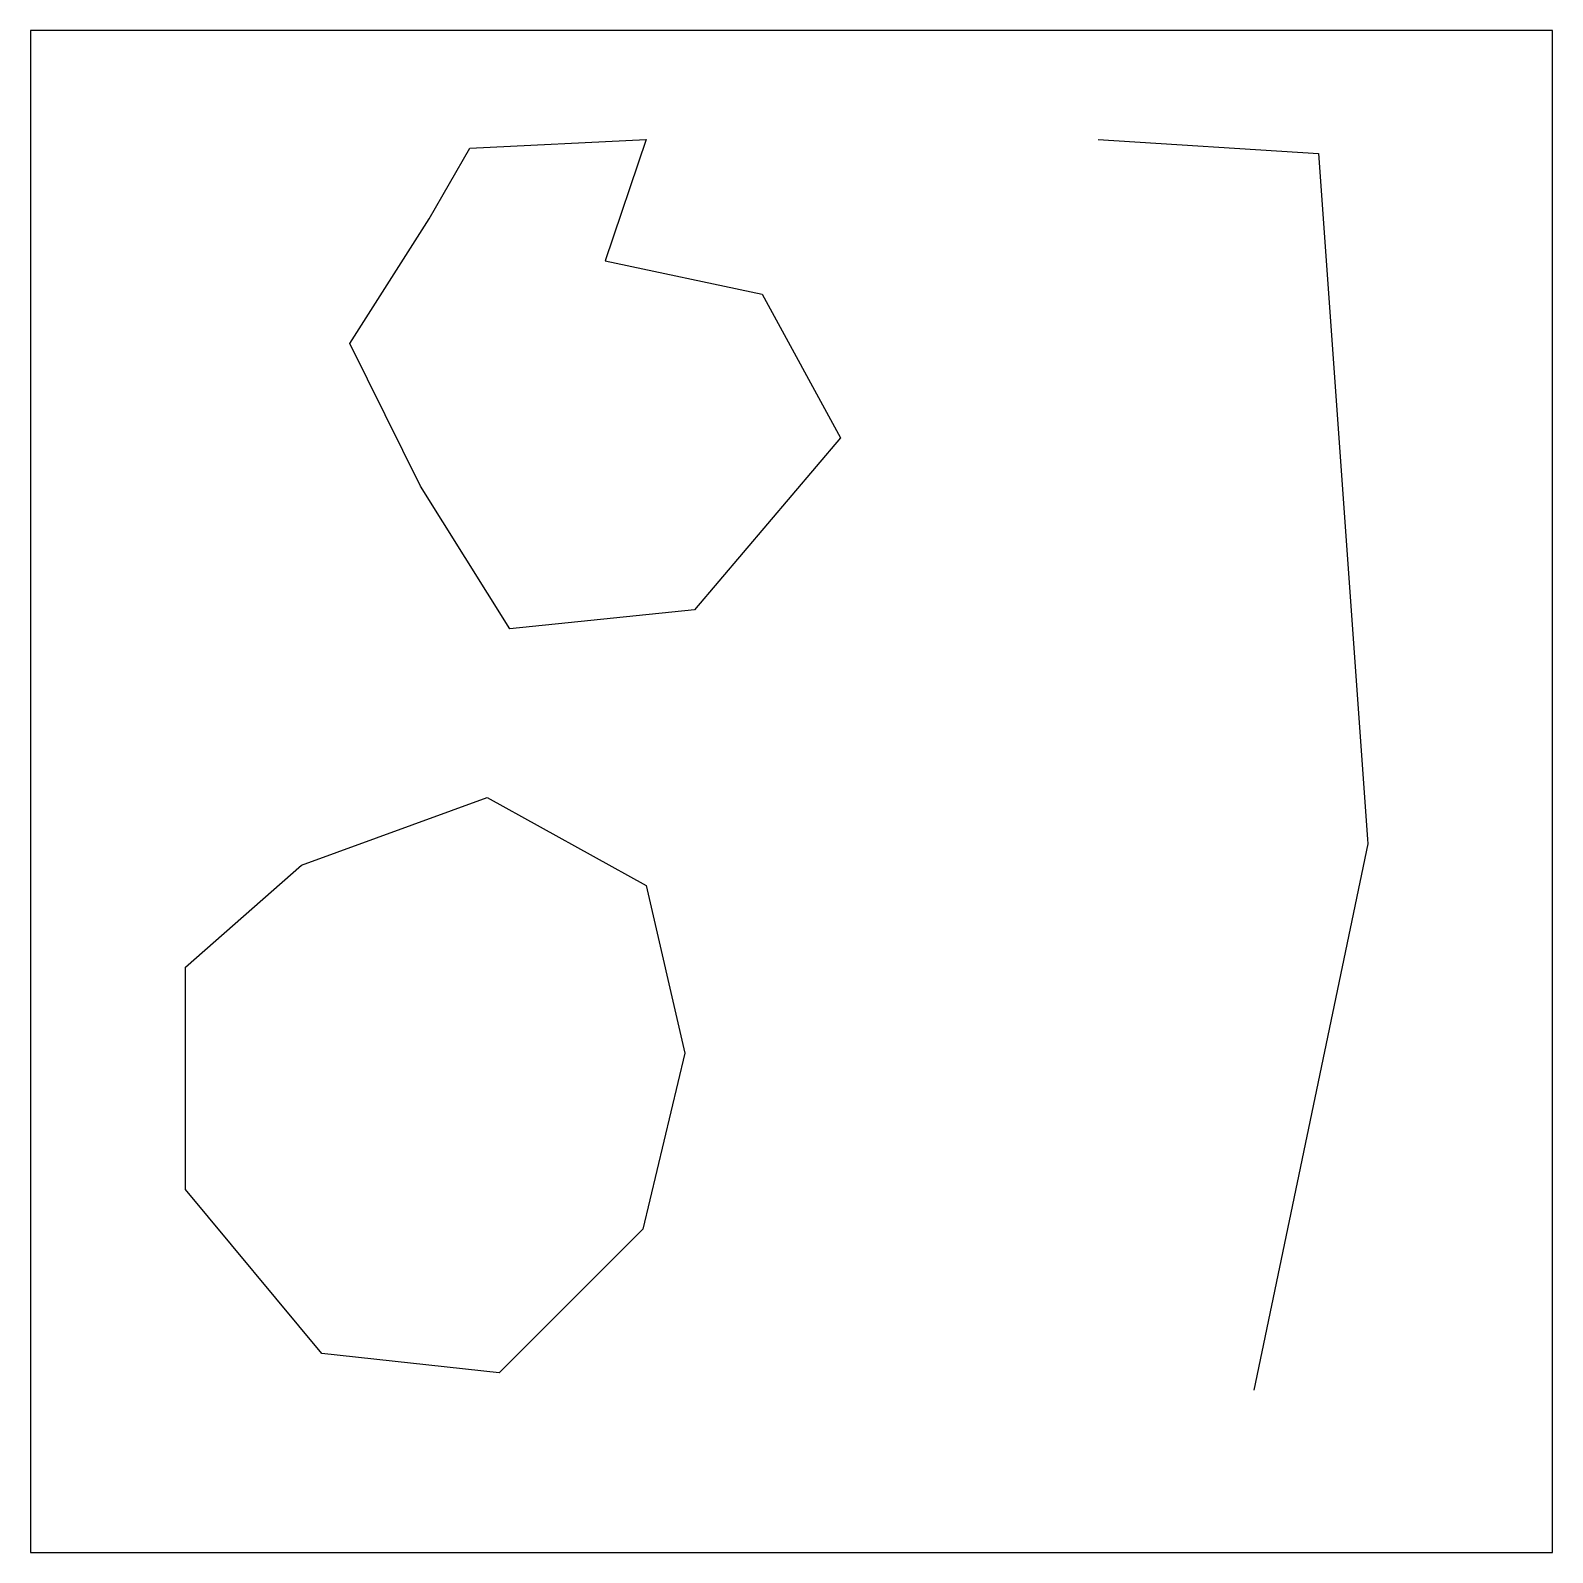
# Model space of a CAD drawing. Header units: millimetres. Extents: x 0 to 500, y 0 to 500.
import ezdxf

# ---------------------------------------------------------------- set-up
doc = ezdxf.new("R2010")
doc.units = ezdxf.units.MM

msp = doc.modelspace()

# ---------------------------------------------------------------- linework, layer by layer
for p, q in [((130.99, 438.1), (144.39, 461.38)), ((144.39, 461.38), (202.24, 464.2)), ((202.24, 464.2), (188.84, 424.35)), ((350.75, 464.2), (423.07, 459.62)), ((423.07, 459.62), (439.3, 232.85)), ((104.88, 397.19), (130.99, 438.1)), ((188.84, 424.35), (240.34, 413.42)), ((240.34, 413.42), (266.09, 366.16)), ((128.17, 350.29), (104.88, 397.19)), ((266.09, 366.16), (218.12, 309.73)), ((157.44, 303.39), (128.17, 350.29)), ((218.12, 309.73), (157.44, 303.39)), ((89.01, 225.8), (150.04, 248.02)), ((150.04, 248.02), (202.24, 219.1)), ((439.3, 232.85), (401.9, 53.35)), ((50.91, 192.3), (89.01, 225.8)), ((202.24, 219.1), (214.94, 164.08)), ((50.91, 119.29), (50.91, 192.3)), ((214.94, 164.08), (201.19, 106.25)), ((95.71, 65.34), (50.91, 119.29)), ((201.19, 106.25), (153.92, 58.99)), ((153.92, 58.99), (95.71, 65.34))]:
    msp.add_line(p, q)
msp.add_lwpolyline([(0, 0), (500, 0), (500, 500), (0, 500)], close=True)

doc.saveas('drawing.dxf')
